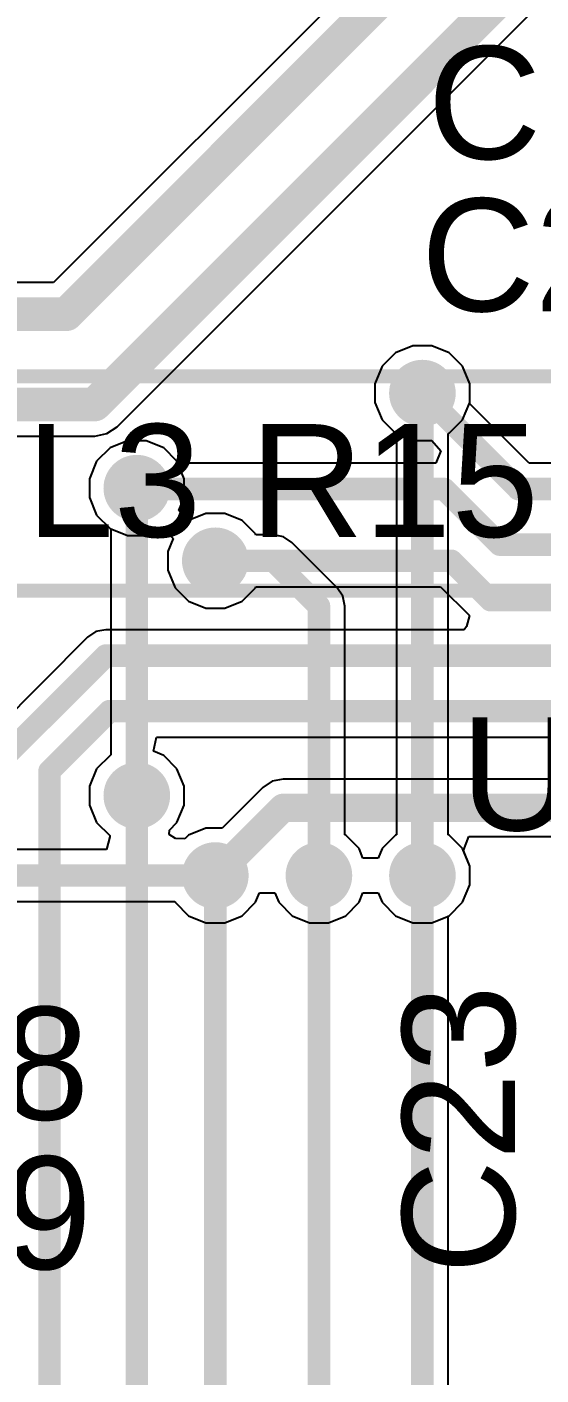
# Model space of a CAD drawing. Header units: millimetres. Extents: x -4.8 to 36.7, y -5.2 to 57.6.
# Drawn here: x 14.68 to 19.31, y 38.07 to 50.21 of the extents above; entities that cross this region are included whole.
import ezdxf

# ---------------------------------------------------------------- set-up
doc = ezdxf.new("R2010")
doc.units = ezdxf.units.MM
for name, color, linetype in [('BottomLayer', 5, 'Continuous'), ('TopLayer', 1, 'Continuous'), ('TopOverlay', 2, 'Continuous'), ('ViaHoleLayer', 16, 'Continuous')]:
    doc.layers.add(name, color=color, linetype=linetype)
doc.styles.add('Arial', font='', dxfattribs={"height": 0.2})
doc.styles.get('Arial').set_extended_font_data('Arial')

msp = doc.modelspace()

# ---------------------------------------------------------------- hatches: boundary and pattern name
at = {"layer": 'BottomLayer'}
h = msp.add_hatch(color=5, dxfattribs=at)
edge = h.paths.add_edge_path()
edge.add_arc((18.242, 46.914), 0.3, 0, 360)
h = msp.add_hatch(color=5, dxfattribs=at)
edge = h.paths.add_edge_path()
edge.add_arc((15.67, 46.058), 0.3, 0, 360)
h = msp.add_hatch(color=5, dxfattribs=at)
edge = h.paths.add_edge_path()
edge.add_arc((16.377, 45.404), 0.3, 0, 360)
h = msp.add_hatch(color=5, dxfattribs=at)
edge = h.paths.add_edge_path()
edge.add_arc((15.67, 43.29), 0.3, 0, 360)
h = msp.add_hatch(color=5, dxfattribs=at)
edge = h.paths.add_edge_path()
edge.add_arc((16.377, 42.57), 0.3, 0, 360)
h = msp.add_hatch(color=5, dxfattribs=at)
edge = h.paths.add_edge_path()
edge.add_arc((17.31, 42.57), 0.3, 0, 360)
h = msp.add_hatch(color=5, dxfattribs=at)
edge = h.paths.add_edge_path()
edge.add_arc((18.242, 42.57), 0.3, 0, 360)
at = {"layer": 'TopLayer'}
h = msp.add_hatch(color=1, dxfattribs=at)
edge = h.paths.add_edge_path()
edge.add_arc((18.242, 46.914), 0.3, 0, 360)
h = msp.add_hatch(color=1, dxfattribs=at)
edge = h.paths.add_edge_path()
edge.add_arc((15.67, 46.058), 0.3, 0, 360)
h = msp.add_hatch(color=1, dxfattribs=at)
edge = h.paths.add_edge_path()
edge.add_arc((16.377, 45.404), 0.3, 0, 360)
h = msp.add_hatch(color=1, dxfattribs=at)
edge = h.paths.add_edge_path()
edge.add_arc((15.67, 43.29), 0.3, 0, 360)
h = msp.add_hatch(color=1, dxfattribs=at)
edge = h.paths.add_edge_path()
edge.add_arc((16.377, 42.57), 0.3, 0, 360)
h = msp.add_hatch(color=1, dxfattribs=at)
edge = h.paths.add_edge_path()
edge.add_arc((17.31, 42.57), 0.3, 0, 360)
h = msp.add_hatch(color=1, dxfattribs=at)
edge = h.paths.add_edge_path()
edge.add_arc((18.242, 42.57), 0.3, 0, 360)
at = {"layer": 'ViaHoleLayer'}
h = msp.add_hatch(color=16, dxfattribs=at)
edge = h.paths.add_edge_path()
edge.add_arc((18.242, 46.914), 0.15, 0, 360)
h = msp.add_hatch(color=16, dxfattribs=at)
edge = h.paths.add_edge_path()
edge.add_arc((15.67, 46.058), 0.15, 0, 360)
h = msp.add_hatch(color=16, dxfattribs=at)
edge = h.paths.add_edge_path()
edge.add_arc((16.377, 45.404), 0.15, 0, 360)
h = msp.add_hatch(color=16, dxfattribs=at)
edge = h.paths.add_edge_path()
edge.add_arc((15.67, 43.29), 0.15, 0, 360)
h = msp.add_hatch(color=16, dxfattribs=at)
edge = h.paths.add_edge_path()
edge.add_arc((16.377, 42.57), 0.15, 0, 360)
h = msp.add_hatch(color=16, dxfattribs=at)
edge = h.paths.add_edge_path()
edge.add_arc((17.31, 42.57), 0.15, 0, 360)
h = msp.add_hatch(color=16, dxfattribs=at)
edge = h.paths.add_edge_path()
edge.add_arc((18.242, 42.57), 0.15, 0, 360)

# ---------------------------------------------------------------- linework, layer by layer
at = {"layer": 'BottomLayer'}
for p, q in [((18.62, 51.611), (14.919, 47.91)), ((15.492, 46.611), (19.244, 50.363)), ((14.919, 47.91), (12.714, 47.91)), ((18.001, 47.276), (17.88, 47.156)), ((18.157, 47.341), (18.001, 47.276)), ((18.327, 47.341), (18.157, 47.341)), ((18.484, 47.276), (18.327, 47.341)), ((18.604, 47.156), (18.484, 47.276)), ((17.88, 47.156), (17.815, 46.999)), ((18.669, 46.999), (18.604, 47.156)), ((17.815, 46.999), (17.815, 46.829)), ((18.669, 46.829), (18.669, 46.999)), ((17.815, 46.829), (17.88, 46.672)), ((18.604, 46.672), (18.669, 46.829)), ((17.88, 46.672), (18.001, 46.552)), ((18.484, 46.552), (18.604, 46.672)), ((12.714, 46.527), (15.291, 46.527)), ((15.291, 46.527), (15.4, 46.549)), ((15.291, 46.527), (15.291, 46.527)), ((15.4, 46.549), (15.492, 46.611)), ((18.001, 46.552), (18.009, 46.548)), ((18.009, 46.548), (18.009, 42.936)), ((18.475, 46.548), (18.484, 46.552)), ((18.475, 42.936), (18.475, 46.548)), ((15.429, 46.42), (15.308, 46.3)), ((15.585, 46.485), (15.429, 46.42)), ((15.755, 46.485), (15.585, 46.485)), ((15.912, 46.42), (15.755, 46.485)), ((16.032, 46.3), (15.912, 46.42)), ((15.308, 46.3), (15.243, 46.143)), ((16.097, 46.143), (16.032, 46.3)), ((15.243, 46.143), (15.243, 45.973)), ((16.097, 45.973), (16.097, 46.143)), ((15.243, 45.973), (15.308, 45.816)), ((16.049, 45.857), (16.097, 45.973)), ((15.308, 45.816), (15.429, 45.696)), ((16.101, 45.802), (16.049, 45.857)), ((16.152, 45.773), (16.101, 45.802)), ((16.292, 45.831), (16.152, 45.773)), ((16.462, 45.831), (16.292, 45.831)), ((16.619, 45.766), (16.462, 45.831)), ((16.739, 45.646), (16.619, 45.766)), ((15.429, 45.696), (15.437, 45.693)), ((15.437, 45.693), (15.437, 43.656)), ((16.743, 45.637), (16.739, 45.646)), ((16.902, 45.637), (16.743, 45.637)), ((16.992, 45.619), (16.902, 45.637)), ((17.067, 45.569), (16.992, 45.619)), ((17.475, 45.161), (17.067, 45.569)), ((17.525, 45.086), (17.475, 45.161)), ((17.543, 44.996), (17.525, 45.086)), ((17.543, 42.936), (17.543, 44.996)), ((15.429, 43.652), (15.308, 43.532)), ((15.437, 43.656), (15.429, 43.652)), ((15.308, 43.532), (15.243, 43.375)), ((15.243, 43.375), (15.243, 43.205)), ((15.243, 43.205), (15.308, 43.048)), ((15.308, 43.048), (15.426, 42.93)), ((15.426, 42.917), (15.397, 42.803)), ((15.426, 42.93), (15.426, 42.917)), ((17.552, 42.932), (17.543, 42.936)), ((17.672, 42.812), (17.552, 42.932)), ((18.001, 42.932), (17.88, 42.812)), ((18.009, 42.936), (18.001, 42.932)), ((18.484, 42.932), (18.475, 42.936)), ((18.604, 42.812), (18.484, 42.932)), ((15.397, 42.803), (13.204, 42.803)), ((17.707, 42.726), (17.672, 42.812)), ((17.88, 42.812), (17.845, 42.726)), ((18.669, 42.655), (18.604, 42.812)), ((17.845, 42.726), (17.707, 42.726)), ((18.669, 42.485), (18.669, 42.655)), ((16.739, 42.329), (16.775, 42.414)), ((16.775, 42.414), (16.912, 42.414)), ((16.912, 42.414), (16.948, 42.329)), ((17.672, 42.329), (17.707, 42.414)), ((17.707, 42.414), (17.845, 42.414)), ((17.845, 42.414), (17.88, 42.329)), ((18.604, 42.329), (18.669, 42.485)), ((13.204, 42.337), (16.012, 42.337)), ((16.012, 42.337), (16.015, 42.329)), ((16.015, 42.329), (16.135, 42.208)), ((16.619, 42.208), (16.739, 42.329)), ((16.948, 42.329), (17.068, 42.208)), ((17.552, 42.208), (17.672, 42.329)), ((17.88, 42.329), (18.001, 42.208)), ((18.484, 42.208), (18.604, 42.329)), ((16.135, 42.208), (16.292, 42.143)), ((16.292, 42.143), (16.462, 42.143)), ((16.462, 42.143), (16.619, 42.208)), ((17.068, 42.208), (17.225, 42.143)), ((17.225, 42.143), (17.395, 42.143)), ((17.395, 42.143), (17.552, 42.208)), ((18.001, 42.208), (18.157, 42.143)), ((18.157, 42.143), (18.327, 42.143)), ((18.327, 42.143), (18.484, 42.208))]:
    msp.add_line(p, q, dxfattribs=at)
for points, const_width in [([(15.037, 47.625), (18.821, 51.41)], 0.305), ([(15.291, 46.812), (19.126, 50.648)], 0.305), ([(12.395, 47.625), (15.037, 47.625)], 0.305), ([(18.242, 42.57), (18.242, 46.914)], 0.203), ([(12.395, 46.812), (15.291, 46.812)], 0.305), ([(15.67, 43.29), (15.67, 46.058)], 0.203), ([(16.377, 45.404), (16.902, 45.404)], 0.203), ([(16.902, 45.404), (17.31, 44.996)], 0.203), ([(17.31, 42.57), (17.31, 44.996)], 0.203), ([(12.838, 42.57), (16.377, 42.57)], 0.203)]:
    msp.add_lwpolyline(points, dxfattribs=dict(at, const_width=const_width))
for points, const_width in [([(14.961, 47.625, 1), (15.113, 47.625, 1)], 0.152), ([(14.961, 47.625, 1), (15.113, 47.625, 1)], 0.152), ([(18.192, 46.914, 1), (18.293, 46.914, 1)], 0.102), ([(15.215, 46.812, 1), (15.367, 46.812, 1)], 0.152), ([(15.215, 46.812, 1), (15.367, 46.812, 1)], 0.152), ([(15.62, 46.058, 1), (15.721, 46.058, 1)], 0.102), ([(16.326, 45.404, 1), (16.428, 45.404, 1)], 0.102), ([(16.852, 45.404, 1), (16.953, 45.404, 1)], 0.102), ([(16.852, 45.404, 1), (16.953, 45.404, 1)], 0.102), ([(17.259, 44.996, 1), (17.361, 44.996, 1)], 0.102), ([(17.259, 44.996, 1), (17.361, 44.996, 1)], 0.102), ([(15.62, 43.29, 1), (15.721, 43.29, 1)], 0.102), ([(16.326, 42.57, 1), (16.428, 42.57, 1)], 0.102), ([(17.259, 42.57, 1), (17.361, 42.57, 1)], 0.102), ([(18.192, 42.57, 1), (18.293, 42.57, 1)], 0.102)]:
    msp.add_lwpolyline(points, format="xyb", close=True, dxfattribs=dict(at, const_width=const_width))
at = {"layer": 'TopLayer'}
for p, q in [((18.001, 47.276), (17.88, 47.156)), ((18.157, 47.341), (18.001, 47.276)), ((18.327, 47.341), (18.157, 47.341)), ((18.484, 47.276), (18.327, 47.341)), ((18.604, 47.156), (18.484, 47.276)), ((17.88, 47.156), (17.815, 46.999)), ((18.669, 46.999), (18.604, 47.156)), ((17.815, 46.999), (17.815, 46.829)), ((18.669, 46.829), (18.669, 46.999)), ((17.815, 46.829), (17.88, 46.672)), ((18.666, 46.82), (18.669, 46.829)), ((19.203, 46.283), (18.666, 46.82)), ((17.88, 46.672), (18.001, 46.552)), ((18.001, 46.552), (18.157, 46.487)), ((15.429, 46.42), (15.308, 46.3)), ((15.585, 46.485), (15.429, 46.42)), ((15.755, 46.485), (15.585, 46.485)), ((15.912, 46.42), (15.755, 46.485)), ((16.032, 46.3), (15.912, 46.42)), ((18.157, 46.487), (18.327, 46.487)), ((18.327, 46.487), (18.409, 46.394)), ((18.409, 46.394), (18.364, 46.283)), ((15.308, 46.3), (15.243, 46.143)), ((16.039, 46.283), (16.032, 46.3)), ((18.364, 46.283), (16.039, 46.283)), ((20.873, 46.283), (19.203, 46.283)), ((15.243, 46.143), (15.243, 45.973)), ((15.243, 45.973), (15.308, 45.816)), ((15.308, 45.816), (15.429, 45.696)), ((15.429, 45.696), (15.585, 45.631)), ((15.755, 45.631), (15.896, 45.689)), ((15.896, 45.689), (15.947, 45.66)), ((15.947, 45.66), (15.998, 45.605)), ((15.585, 45.631), (15.755, 45.631)), ((15.998, 45.605), (15.95, 45.489)), ((15.95, 45.489), (15.95, 45.319)), ((15.95, 45.319), (16.015, 45.162)), ((16.015, 45.162), (16.135, 45.042)), ((16.619, 45.042), (16.739, 45.162)), ((16.739, 45.162), (16.743, 45.171)), ((16.743, 45.171), (18.406, 45.171)), ((18.406, 45.171), (18.667, 44.91)), ((16.135, 45.042), (16.292, 44.977)), ((16.462, 44.977), (16.619, 45.042)), ((16.292, 44.977), (16.462, 44.977)), ((18.639, 44.813), (18.619, 44.783)), ((18.667, 44.91), (18.639, 44.813)), ((15.226, 44.715), (14.406, 43.895)), ((15.302, 44.766), (15.226, 44.715)), ((15.391, 44.783), (15.302, 44.766)), ((18.619, 44.783), (15.391, 44.783)), ((15.82, 43.69), (15.846, 43.817)), ((15.846, 43.817), (20.873, 43.817)), ((15.912, 43.652), (15.82, 43.69)), ((16.032, 43.532), (15.912, 43.652)), ((16.097, 43.375), (16.032, 43.532)), ((16.097, 43.205), (16.097, 43.375)), ((16.804, 43.363), (16.438, 42.997)), ((16.888, 43.419), (16.804, 43.363)), ((16.987, 43.439), (16.888, 43.419)), ((20.94, 43.439), (16.987, 43.439)), ((16.032, 43.048), (16.097, 43.205)), ((15.962, 42.938), (15.963, 42.979)), ((15.963, 42.979), (16.032, 43.048)), ((16.292, 42.997), (16.135, 42.932)), ((16.438, 42.997), (16.292, 42.997)), ((16.019, 42.903), (15.962, 42.938)), ((16.102, 42.899), (16.019, 42.903)), ((16.135, 42.932), (16.102, 42.899)), ((18.612, 42.794), (18.661, 42.921)), ((18.661, 42.921), (20.952, 42.921)), ((18.669, 42.655), (18.612, 42.794)), ((18.669, 42.485), (18.669, 42.655)), ((18.604, 42.329), (18.669, 42.485)), ((18.484, 42.208), (18.604, 42.329)), ((18.475, 42.205), (18.484, 42.208)), ((18.475, 35.667), (18.475, 42.205))]:
    msp.add_line(p, q, dxfattribs=at)
for points, const_width in [([(18.242, 46.914), (19.106, 46.05)], 0.203), ([(15.67, 46.058), (15.678, 46.05)], 0.203), ([(15.678, 46.05), (18.439, 46.05)], 0.203), ([(18.439, 46.05), (18.939, 45.55)], 0.203), ([(19.106, 46.05), (20.873, 46.05)], 0.203), ([(18.939, 45.55), (20.873, 45.55)], 0.203), ([(16.377, 45.404), (18.503, 45.404)], 0.203), ([(18.503, 45.404), (18.856, 45.05)], 0.203), ([(18.856, 45.05), (20.873, 45.05)], 0.203), ([(14.503, 43.663), (15.391, 44.55)], 0.203), ([(15.391, 44.55), (20.873, 44.55)], 0.203), ([(14.884, 43.51), (15.424, 44.05)], 0.203), ([(15.424, 44.05), (20.873, 44.05)], 0.203), ([(14.884, 36.474), (14.884, 43.51)], 0.203), ([(15.67, 36.727), (15.67, 43.29)], 0.203), ([(16.377, 42.57), (16.987, 43.18)], 0.254), ([(16.987, 43.18), (20.952, 43.18)], 0.254), ([(16.377, 35.82), (16.377, 42.57)], 0.203), ([(17.31, 35.776), (17.31, 42.57)], 0.203), ([(18.242, 35.667), (18.242, 42.57)], 0.203)]:
    msp.add_lwpolyline(points, dxfattribs=dict(at, const_width=const_width))
for points, const_width in [([(18.192, 46.914, 1), (18.293, 46.914, 1)], 0.102), ([(15.62, 46.058, 1), (15.721, 46.058, 1)], 0.102), ([(15.628, 46.05, 1), (15.729, 46.05, 1)], 0.102), ([(15.628, 46.05, 1), (15.729, 46.05, 1)], 0.102), ([(18.388, 46.05, 1), (18.49, 46.05, 1)], 0.102), ([(18.388, 46.05, 1), (18.49, 46.05, 1)], 0.102), ([(19.055, 46.05, 1), (19.157, 46.05, 1)], 0.102), ([(19.055, 46.05, 1), (19.157, 46.05, 1)], 0.102), ([(18.888, 45.55, 1), (18.99, 45.55, 1)], 0.102), ([(18.888, 45.55, 1), (18.99, 45.55, 1)], 0.102), ([(16.326, 45.404, 1), (16.428, 45.404, 1)], 0.102), ([(18.452, 45.404, 1), (18.553, 45.404, 1)], 0.102), ([(18.452, 45.404, 1), (18.553, 45.404, 1)], 0.102), ([(18.805, 45.05, 1), (18.907, 45.05, 1)], 0.102), ([(18.805, 45.05, 1), (18.907, 45.05, 1)], 0.102), ([(15.34, 44.55, 1), (15.442, 44.55, 1)], 0.102), ([(15.34, 44.55, 1), (15.442, 44.55, 1)], 0.102), ([(15.374, 44.05, 1), (15.475, 44.05, 1)], 0.102), ([(15.374, 44.05, 1), (15.475, 44.05, 1)], 0.102), ([(14.834, 43.51, 1), (14.935, 43.51, 1)], 0.102), ([(14.834, 43.51, 1), (14.935, 43.51, 1)], 0.102), ([(15.62, 43.29, 1), (15.721, 43.29, 1)], 0.102), ([(16.924, 43.18, 1), (17.051, 43.18, 1)], 0.127), ([(16.924, 43.18, 1), (17.051, 43.18, 1)], 0.127), ([(16.314, 42.57, 1), (16.441, 42.57, 1)], 0.127), ([(16.326, 42.57, 1), (16.428, 42.57, 1)], 0.102), ([(17.259, 42.57, 1), (17.361, 42.57, 1)], 0.102), ([(18.192, 42.57, 1), (18.293, 42.57, 1)], 0.102)]:
    msp.add_lwpolyline(points, format="xyb", close=True, dxfattribs=dict(at, const_width=const_width))
at = {"layer": 'TopOverlay', "const_width": 0.127}
for points in [[(10.147, 47.066), (19.441, 47.066)], [(10.147, 45.136), (19.441, 45.136)]]:
    msp.add_lwpolyline(points, dxfattribs=at)

# ---------------------------------------------------------------- texts
at = {"layer": 'TopOverlay', "style": 'Arial'}
for s, p in [('C17', (18.288, 49.022)), ('C24', (18.229, 47.651)), ('L3', (14.673, 45.619)), ('R15', (16.688, 45.619)), ('U5', (18.585, 42.977)), ('C8', (13.427, 40.371)), ('C9', (13.452, 39.025))]:
    msp.add_text(s, height=1.016, dxfattribs=at).set_placement(p)
msp.add_text('C23', height=1.016, rotation=90, dxfattribs=at).set_placement((19.075, 38.981))

doc.saveas('drawing.dxf')
